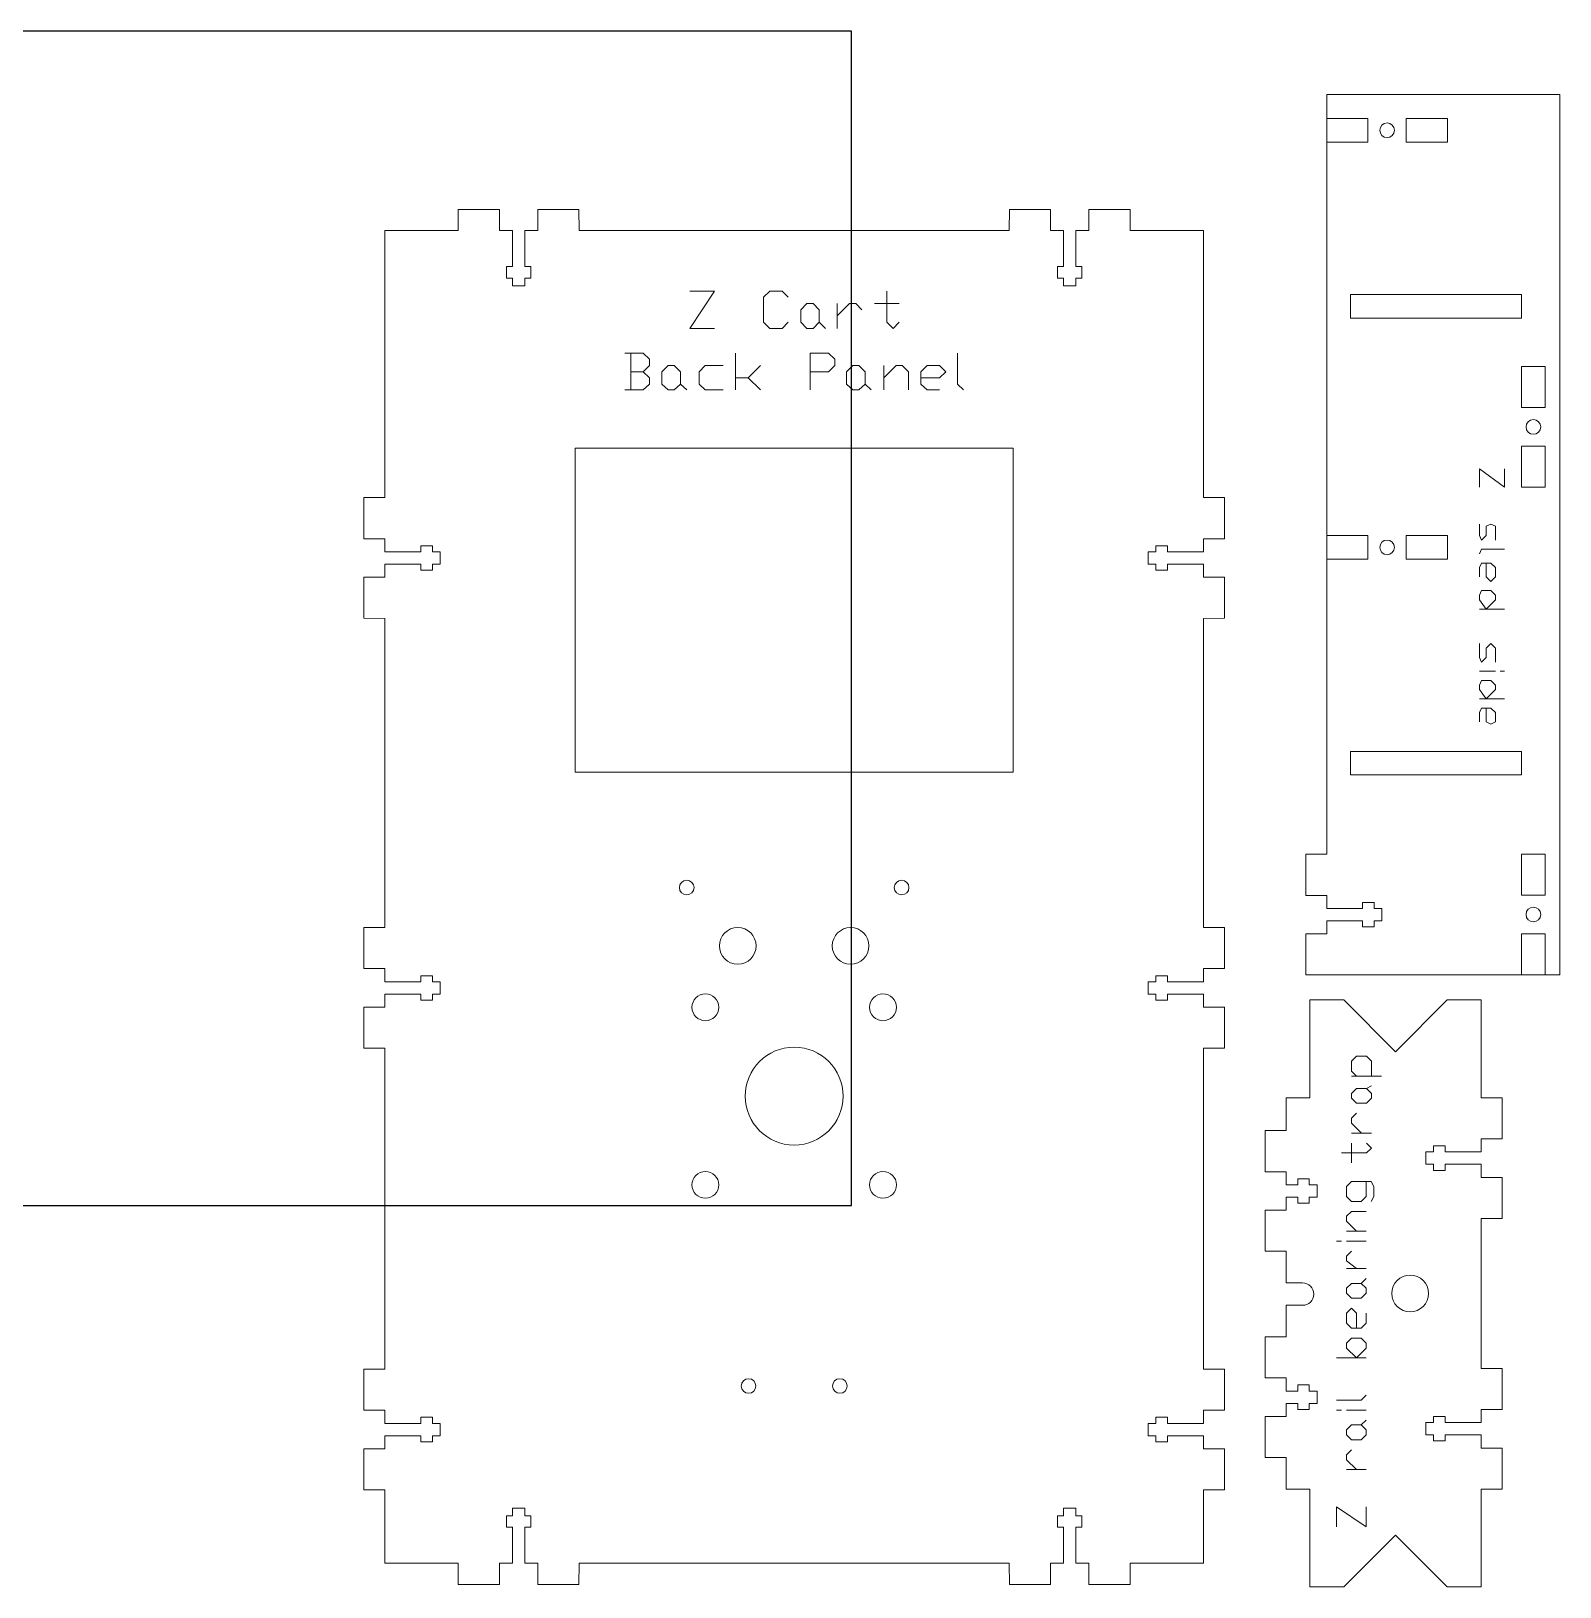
# Model space of a CAD drawing. Header units: inches. Extents: x 0 to 31.2, y 0.2 to 16.1.
# Drawn here: x 15.61 to 31.23, y 0.23 to 16.13 of the extents above; entities that cross this region are included whole.
import ezdxf

# ---------------------------------------------------------------- set-up
doc = ezdxf.new("R2010")
doc.units = ezdxf.units.IN
doc.header["$MEASUREMENT"] = 0
doc.layers.get('0').update_dxf_attribs({"linetype": 'CONTINUOUS', "true_color": 0xffffff})
doc.layers.add('CUT_SHEET_3', color=179, linetype='CONTINUOUS', true_color=0x131326)

# ---------------------------------------------------------------- blocks, each defined once
blk = doc.blocks.new('BORDER')
for p, q in [((24, 0), (0, 0)), ((0, 0), (0, -12)), ((24, -12), (24, 0)), ((0, -12), (24, -12))]:
    blk.add_line(p, q)

msp = doc.modelspace()

# ---------------------------------------------------------------- linework, layer by layer
at = {"layer": 'CUT_SHEET_3', "color": 3, "lineweight": 15, "true_color": 0x00ff00}
for p, q in [((31.23, 15.479), (28.848, 15.479)), ((28.848, 15.479), (28.848, 7.717)), ((31.23, 10.482), (31.23, 15.479)), ((19.975, 14.304), (20.395, 14.304)), ((19.975, 14.089), (19.975, 14.304)), ((20.395, 14.304), (20.395, 14.089)), ((20.789, 14.089), (20.789, 14.304)), ((20.789, 14.304), (21.208, 14.304)), ((21.208, 14.304), (21.209, 14.089)), ((25.605, 14.089), (25.606, 14.304)), ((25.606, 14.304), (26.026, 14.304)), ((26.026, 14.304), (26.026, 14.089)), ((26.419, 14.089), (26.419, 14.304)), ((26.419, 14.304), (26.839, 14.304)), ((26.839, 14.304), (26.839, 14.089)), ((19.225, 11.361), (19.225, 14.089)), ((19.225, 14.089), (19.975, 14.089)), ((20.395, 14.089), (20.529, 14.089)), ((20.529, 14.089), (20.529, 13.721)), ((20.655, 13.721), (20.655, 14.089)), ((20.655, 14.089), (20.789, 14.089)), ((21.209, 14.089), (25.605, 14.089)), ((26.026, 14.089), (26.159, 14.089)), ((26.159, 14.089), (26.159, 13.721)), ((26.285, 13.721), (26.285, 14.089)), ((26.285, 14.089), (26.419, 14.089)), ((26.839, 14.089), (27.589, 14.089)), ((27.589, 14.089), (27.589, 11.361)), ((20.529, 13.721), (20.467, 13.721)), ((20.467, 13.721), (20.467, 13.603)), ((20.717, 13.721), (20.655, 13.721)), ((20.717, 13.603), (20.717, 13.721)), ((26.159, 13.721), (26.097, 13.721)), ((26.097, 13.721), (26.097, 13.603)), ((26.347, 13.721), (26.285, 13.721)), ((26.347, 13.603), (26.347, 13.721)), ((20.467, 13.603), (20.529, 13.603)), ((20.529, 13.603), (20.529, 13.525)), ((20.529, 13.525), (20.655, 13.525)), ((20.655, 13.525), (20.655, 13.603)), ((20.655, 13.603), (20.717, 13.603)), ((26.097, 13.603), (26.159, 13.603)), ((26.159, 13.603), (26.159, 13.525)), ((26.159, 13.525), (26.285, 13.525)), ((26.285, 13.525), (26.285, 13.603)), ((26.285, 13.603), (26.347, 13.603)), ((21.169, 8.556), (21.169, 11.866)), ((21.169, 11.866), (25.645, 11.866)), ((25.645, 11.866), (25.645, 8.556)), ((19.01, 10.941), (19.01, 11.361)), ((19.01, 11.361), (19.225, 11.361)), ((27.589, 11.361), (27.804, 11.361)), ((27.804, 11.361), (27.804, 10.941)), ((19.225, 10.941), (19.01, 10.941)), ((19.225, 10.807), (19.225, 10.941)), ((19.711, 10.869), (19.593, 10.869)), ((19.593, 10.869), (19.593, 10.807)), ((19.711, 10.807), (19.711, 10.869)), ((27.221, 10.869), (27.103, 10.869)), ((27.103, 10.869), (27.103, 10.807)), ((27.221, 10.807), (27.221, 10.869)), ((27.804, 10.941), (27.589, 10.941)), ((27.589, 10.941), (27.589, 10.807)), ((19.593, 10.807), (19.225, 10.807)), ((19.225, 10.548), (19.225, 10.681)), ((19.225, 10.681), (19.593, 10.681)), ((19.593, 10.681), (19.593, 10.619)), ((19.79, 10.807), (19.711, 10.807)), ((19.711, 10.619), (19.711, 10.681)), ((19.711, 10.681), (19.79, 10.681)), ((19.79, 10.681), (19.79, 10.807)), ((27.103, 10.807), (27.024, 10.807)), ((27.024, 10.807), (27.024, 10.681)), ((27.024, 10.681), (27.103, 10.681)), ((27.103, 10.681), (27.103, 10.619)), ((27.589, 10.807), (27.221, 10.807)), ((27.221, 10.619), (27.221, 10.681)), ((27.221, 10.681), (27.589, 10.681)), ((27.589, 10.681), (27.589, 10.548)), ((19.01, 10.128), (19.01, 10.548)), ((19.01, 10.548), (19.225, 10.548)), ((19.593, 10.619), (19.711, 10.619)), ((27.103, 10.619), (27.221, 10.619)), ((27.589, 10.548), (27.804, 10.548)), ((27.804, 10.548), (27.804, 10.128)), ((31.23, 6.484), (31.23, 10.482)), ((19.225, 10.127), (19.01, 10.128)), ((19.225, 6.969), (19.225, 10.127)), ((27.804, 10.128), (27.589, 10.127)), ((27.589, 10.127), (27.589, 6.969)), ((25.645, 8.556), (21.169, 8.556)), ((28.848, 7.717), (28.633, 7.717)), ((28.633, 7.717), (28.633, 7.297)), ((28.633, 7.297), (28.848, 7.297)), ((28.848, 7.297), (28.848, 7.163)), ((28.848, 7.163), (29.215, 7.163)), ((29.215, 7.163), (29.215, 7.225)), ((29.215, 7.225), (29.334, 7.225)), ((29.334, 7.225), (29.334, 7.163)), ((29.334, 7.163), (29.412, 7.163)), ((29.412, 7.163), (29.412, 7.038)), ((29.215, 7.038), (28.848, 7.038)), ((28.848, 7.038), (28.848, 6.904)), ((29.215, 6.976), (29.215, 7.038)), ((29.412, 7.038), (29.334, 7.038)), ((29.334, 7.038), (29.334, 6.976)), ((19.01, 6.968), (19.225, 6.969)), ((19.01, 6.548), (19.01, 6.968)), ((27.589, 6.969), (27.804, 6.968)), ((27.804, 6.968), (27.804, 6.548)), ((28.848, 6.904), (28.633, 6.904)), ((28.633, 6.904), (28.633, 6.484)), ((29.334, 6.976), (29.215, 6.976)), ((19.225, 6.548), (19.01, 6.548)), ((19.225, 6.414), (19.225, 6.548)), ((27.804, 6.548), (27.589, 6.548)), ((27.589, 6.548), (27.589, 6.414)), ((19.593, 6.414), (19.225, 6.414)), ((19.711, 6.476), (19.593, 6.476)), ((19.593, 6.476), (19.593, 6.414)), ((19.711, 6.414), (19.711, 6.476)), ((19.79, 6.414), (19.711, 6.414)), ((19.79, 6.288), (19.79, 6.414)), ((27.103, 6.414), (27.024, 6.414)), ((27.024, 6.414), (27.024, 6.288)), ((27.221, 6.476), (27.103, 6.476)), ((27.103, 6.476), (27.103, 6.414)), ((27.221, 6.414), (27.221, 6.476)), ((27.589, 6.414), (27.221, 6.414)), ((28.633, 6.484), (31.23, 6.484)), ((19.225, 6.155), (19.225, 6.288)), ((19.225, 6.288), (19.593, 6.288)), ((19.593, 6.288), (19.593, 6.226)), ((19.593, 6.226), (19.711, 6.226)), ((19.711, 6.226), (19.711, 6.288)), ((19.711, 6.288), (19.79, 6.288)), ((27.024, 6.288), (27.103, 6.288)), ((27.103, 6.288), (27.103, 6.226)), ((27.103, 6.226), (27.221, 6.226)), ((27.221, 6.226), (27.221, 6.288)), ((27.221, 6.288), (27.589, 6.288)), ((27.589, 6.288), (27.589, 6.155)), ((28.676, 5.228), (28.676, 6.228)), ((28.676, 6.228), (29.021, 6.228)), ((29.021, 6.228), (29.55, 5.698)), ((29.55, 5.698), (30.08, 6.228)), ((30.08, 6.228), (30.425, 6.228)), ((30.425, 6.228), (30.425, 5.228)), ((19.01, 5.735), (19.01, 6.155)), ((19.01, 6.155), (19.225, 6.155)), ((27.589, 6.155), (27.804, 6.155)), ((27.804, 6.155), (27.804, 5.735)), ((19.225, 5.734), (19.01, 5.735)), ((19.225, 2.456), (19.225, 5.734)), ((27.804, 5.735), (27.589, 5.734)), ((27.589, 5.734), (27.589, 2.456)), ((28.434, 4.893), (28.434, 5.228)), ((28.434, 5.228), (28.676, 5.228)), ((30.425, 5.228), (30.64, 5.228)), ((30.64, 5.228), (30.64, 4.809)), ((28.219, 4.473), (28.219, 4.893)), ((28.219, 4.893), (28.434, 4.893)), ((30.64, 4.809), (30.425, 4.809)), ((30.425, 4.809), (30.425, 4.675)), ((29.939, 4.675), (29.86, 4.675)), ((29.86, 4.675), (29.86, 4.549)), ((30.057, 4.737), (29.939, 4.737)), ((29.939, 4.737), (29.939, 4.675)), ((30.057, 4.675), (30.057, 4.737)), ((30.425, 4.675), (30.057, 4.675)), ((28.434, 4.473), (28.219, 4.473)), ((28.434, 4.339), (28.434, 4.473)), ((29.86, 4.549), (29.939, 4.549)), ((29.939, 4.549), (29.939, 4.487)), ((29.939, 4.487), (30.057, 4.487)), ((30.057, 4.487), (30.057, 4.549)), ((30.057, 4.549), (30.425, 4.549)), ((30.425, 4.549), (30.425, 4.415)), ((28.552, 4.339), (28.434, 4.339)), ((28.67, 4.401), (28.552, 4.401)), ((28.552, 4.401), (28.552, 4.339)), ((28.67, 4.339), (28.67, 4.401)), ((28.749, 4.339), (28.67, 4.339)), ((28.749, 4.213), (28.749, 4.339)), ((30.425, 4.415), (30.64, 4.415)), ((30.64, 4.415), (30.64, 3.995)), ((28.434, 4.08), (28.434, 4.213)), ((28.434, 4.213), (28.552, 4.213)), ((28.552, 4.213), (28.552, 4.151)), ((28.552, 4.151), (28.67, 4.151)), ((28.67, 4.151), (28.67, 4.213)), ((28.67, 4.213), (28.749, 4.213)), ((28.219, 3.66), (28.219, 4.08)), ((28.219, 4.08), (28.434, 4.08)), ((30.64, 3.995), (30.425, 3.995)), ((30.425, 3.995), (30.425, 2.464)), ((28.434, 3.66), (28.219, 3.66)), ((28.434, 3.338), (28.434, 3.66)), ((28.601, 3.338), (28.434, 3.338)), ((28.434, 2.786), (28.434, 3.108)), ((28.434, 3.108), (28.601, 3.108)), ((28.219, 2.366), (28.219, 2.786)), ((28.219, 2.786), (28.434, 2.786)), ((19.01, 2.455), (19.225, 2.456)), ((19.01, 2.036), (19.01, 2.455)), ((27.589, 2.456), (27.804, 2.455)), ((27.804, 2.455), (27.804, 2.036)), ((30.425, 2.464), (30.64, 2.464)), ((30.64, 2.464), (30.64, 2.044)), ((28.434, 2.366), (28.219, 2.366)), ((28.434, 2.232), (28.434, 2.366)), ((28.552, 2.232), (28.434, 2.232)), ((28.67, 2.294), (28.552, 2.294)), ((28.552, 2.294), (28.552, 2.232)), ((28.67, 2.232), (28.67, 2.294)), ((28.749, 2.232), (28.67, 2.232)), ((28.749, 2.106), (28.749, 2.232)), ((28.434, 1.973), (28.434, 2.106)), ((28.434, 2.106), (28.552, 2.106)), ((28.552, 2.106), (28.552, 2.044)), ((28.67, 2.044), (28.67, 2.106)), ((28.67, 2.106), (28.749, 2.106)), ((19.225, 2.036), (19.01, 2.036)), ((19.225, 1.902), (19.225, 2.036)), ((19.711, 1.964), (19.593, 1.964)), ((19.593, 1.964), (19.593, 1.902)), ((19.711, 1.902), (19.711, 1.964)), ((27.221, 1.964), (27.103, 1.964)), ((27.103, 1.964), (27.103, 1.902)), ((27.221, 1.902), (27.221, 1.964)), ((27.804, 2.036), (27.589, 2.036)), ((27.589, 2.036), (27.589, 1.902)), ((28.219, 1.553), (28.219, 1.973)), ((28.219, 1.973), (28.434, 1.973)), ((28.552, 2.044), (28.67, 2.044)), ((29.939, 1.91), (29.86, 1.91)), ((29.86, 1.91), (29.86, 1.784)), ((30.057, 1.972), (29.939, 1.972)), ((29.939, 1.972), (29.939, 1.91)), ((30.057, 1.91), (30.057, 1.972)), ((30.425, 1.91), (30.057, 1.91)), ((30.64, 2.044), (30.425, 2.044)), ((30.425, 2.044), (30.425, 1.91)), ((19.593, 1.902), (19.225, 1.902)), ((19.225, 1.642), (19.225, 1.776)), ((19.225, 1.776), (19.593, 1.776)), ((19.593, 1.776), (19.593, 1.714)), ((19.79, 1.902), (19.711, 1.902)), ((19.711, 1.714), (19.711, 1.776)), ((19.711, 1.776), (19.79, 1.776)), ((19.79, 1.776), (19.79, 1.902)), ((27.103, 1.902), (27.024, 1.902)), ((27.024, 1.902), (27.024, 1.776)), ((27.024, 1.776), (27.103, 1.776)), ((27.103, 1.776), (27.103, 1.714)), ((27.589, 1.902), (27.221, 1.902)), ((27.221, 1.714), (27.221, 1.776)), ((27.221, 1.776), (27.589, 1.776)), ((27.589, 1.776), (27.589, 1.642)), ((29.86, 1.784), (29.939, 1.784)), ((29.939, 1.784), (29.939, 1.722)), ((30.057, 1.722), (30.057, 1.784)), ((30.057, 1.784), (30.425, 1.784)), ((30.425, 1.784), (30.425, 1.65)), ((19.01, 1.222), (19.01, 1.642)), ((19.01, 1.642), (19.225, 1.642)), ((19.593, 1.714), (19.711, 1.714)), ((27.103, 1.714), (27.221, 1.714)), ((27.589, 1.642), (27.804, 1.642)), ((27.804, 1.642), (27.804, 1.222)), ((29.939, 1.722), (30.057, 1.722)), ((30.425, 1.65), (30.64, 1.65)), ((30.64, 1.65), (30.64, 1.231)), ((28.434, 1.553), (28.219, 1.553)), ((28.434, 1.231), (28.434, 1.553)), ((19.225, 1.222), (19.01, 1.222)), ((19.225, 0.472), (19.225, 1.222)), ((27.804, 1.222), (27.589, 1.222)), ((27.589, 1.222), (27.589, 0.472)), ((28.676, 1.231), (28.434, 1.231)), ((28.676, 0.231), (28.676, 1.231)), ((30.64, 1.231), (30.425, 1.231)), ((30.425, 1.231), (30.425, 0.231)), ((20.529, 0.958), (20.467, 0.958)), ((20.467, 0.958), (20.467, 0.84)), ((20.655, 1.037), (20.529, 1.037)), ((20.529, 1.037), (20.529, 0.958)), ((20.655, 0.958), (20.655, 1.037)), ((20.717, 0.958), (20.655, 0.958)), ((20.717, 0.84), (20.717, 0.958)), ((26.159, 0.958), (26.097, 0.958)), ((26.097, 0.958), (26.097, 0.84)), ((26.285, 1.037), (26.159, 1.037)), ((26.159, 1.037), (26.159, 0.958)), ((26.285, 0.958), (26.285, 1.037)), ((26.347, 0.958), (26.285, 0.958)), ((26.347, 0.84), (26.347, 0.958)), ((20.467, 0.84), (20.529, 0.84)), ((20.529, 0.84), (20.529, 0.472)), ((20.655, 0.472), (20.655, 0.84)), ((20.655, 0.84), (20.717, 0.84)), ((26.097, 0.84), (26.159, 0.84)), ((26.159, 0.84), (26.159, 0.472)), ((26.285, 0.472), (26.285, 0.84)), ((26.285, 0.84), (26.347, 0.84)), ((29.55, 0.761), (29.021, 0.231)), ((30.08, 0.231), (29.55, 0.761)), ((19.975, 0.472), (19.225, 0.472)), ((19.975, 0.257), (19.975, 0.472)), ((20.529, 0.472), (20.395, 0.472)), ((20.395, 0.472), (20.395, 0.257)), ((20.789, 0.472), (20.655, 0.472)), ((20.789, 0.257), (20.789, 0.472)), ((21.209, 0.472), (21.208, 0.257)), ((25.605, 0.472), (21.209, 0.472)), ((25.606, 0.257), (25.605, 0.472)), ((26.159, 0.472), (26.026, 0.472)), ((26.026, 0.472), (26.026, 0.257)), ((26.419, 0.472), (26.285, 0.472)), ((26.419, 0.257), (26.419, 0.472)), ((26.84, 0.472), (26.839, 0.257)), ((27.589, 0.472), (26.84, 0.472)), ((20.395, 0.257), (19.975, 0.257)), ((21.208, 0.257), (20.789, 0.257)), ((26.026, 0.257), (25.606, 0.257)), ((26.839, 0.257), (26.419, 0.257)), ((29.021, 0.231), (28.676, 0.231)), ((30.425, 0.231), (30.08, 0.231))]:
    msp.add_line(p, q, dxfattribs=at)
at = {"layer": 'CUT_SHEET_3', "color": 1, "lineweight": 15, "true_color": 0xff0000}
for p, q in [((29.268, 15.234), (28.848, 15.234)), ((28.848, 15.234), (28.848, 14.994)), ((29.268, 14.994), (29.268, 15.234)), ((29.465, 15.189), (29.465, 15.189)), ((30.081, 15.234), (29.661, 15.234)), ((29.661, 15.234), (29.661, 14.994)), ((30.081, 14.994), (30.081, 15.234)), ((28.848, 14.994), (29.268, 14.994)), ((29.661, 14.994), (30.081, 14.994)), ((29.09, 13.435), (30.839, 13.435)), ((29.09, 13.195), (29.09, 13.435)), ((30.839, 13.435), (30.839, 13.195)), ((30.839, 13.195), (29.09, 13.195)), ((31.079, 12.7), (30.839, 12.7)), ((30.839, 12.7), (30.839, 12.28)), ((31.079, 12.28), (31.079, 12.7)), ((30.839, 12.28), (31.079, 12.28)), ((31.079, 11.886), (30.839, 11.886)), ((30.839, 11.886), (30.839, 11.467)), ((31.079, 11.467), (31.079, 11.886)), ((30.839, 11.467), (31.079, 11.467)), ((29.268, 10.972), (28.848, 10.972)), ((28.848, 10.972), (28.848, 10.732)), ((29.268, 10.732), (29.268, 10.972)), ((30.081, 10.972), (29.661, 10.972)), ((29.661, 10.972), (29.661, 10.732)), ((30.081, 10.732), (30.081, 10.972)), ((29.465, 10.927), (29.465, 10.927)), ((28.848, 10.732), (29.268, 10.732)), ((29.661, 10.732), (30.081, 10.732)), ((30.839, 8.768), (29.09, 8.768)), ((29.09, 8.768), (29.09, 8.528)), ((30.839, 8.528), (30.839, 8.768)), ((29.09, 8.528), (30.839, 8.528)), ((31.079, 7.718), (30.839, 7.718)), ((30.839, 7.718), (30.839, 7.298)), ((31.079, 7.298), (31.079, 7.718)), ((22.309, 7.451), (22.309, 7.451)), ((24.505, 7.451), (24.505, 7.451)), ((30.839, 7.298), (31.079, 7.298)), ((31.079, 6.904), (30.839, 6.904)), ((30.839, 6.904), (30.839, 6.485)), ((31.079, 6.485), (31.079, 6.904)), ((23.984, 6.593), (23.984, 6.593)), ((30.839, 6.485), (31.079, 6.485)), ((22.638, 6.153), (22.638, 6.153)), ((24.452, 6.153), (24.452, 6.153)), ((22.638, 4.339), (22.638, 4.339)), ((24.452, 4.339), (24.452, 4.339)), ((22.941, 2.358), (22.941, 2.358)), ((23.799, 2.283), (23.799, 2.283)), ((23.874, 2.358), (23.874, 2.358))]:
    msp.add_line(p, q, dxfattribs=at)
at = {"layer": 'CUT_SHEET_3', "color": 7, "lineweight": 15, "true_color": 0xffffff}
for p, q in [((22.341, 13.47), (22.594, 13.47)), ((22.594, 13.47), (22.341, 13.09)), ((23.094, 13.407), (23.157, 13.47)), ((23.094, 13.153), (23.094, 13.407)), ((23.157, 13.47), (23.284, 13.47)), ((23.284, 13.47), (23.347, 13.407)), ((24.353, 13.47), (24.353, 13.153)), ((23.474, 13.28), (23.537, 13.343)), ((23.474, 13.153), (23.474, 13.28)), ((23.537, 13.343), (23.6, 13.343)), ((23.6, 13.343), (23.663, 13.28)), ((23.663, 13.28), (23.663, 13.153)), ((23.847, 13.09), (23.847, 13.343)), ((23.847, 13.217), (23.974, 13.343)), ((23.974, 13.343), (24.037, 13.343)), ((24.037, 13.343), (24.1, 13.28)), ((24.227, 13.343), (24.48, 13.343)), ((22.341, 13.09), (22.594, 13.09)), ((23.157, 13.09), (23.094, 13.153)), ((23.284, 13.09), (23.157, 13.09)), ((23.347, 13.153), (23.284, 13.09)), ((23.537, 13.09), (23.474, 13.153)), ((23.6, 13.09), (23.537, 13.09)), ((23.663, 13.153), (23.6, 13.09)), ((23.663, 13.153), (23.727, 13.09)), ((24.353, 13.153), (24.417, 13.09)), ((24.417, 13.09), (24.48, 13.153)), ((21.866, 12.837), (21.676, 12.837)), ((21.739, 12.837), (21.739, 12.463)), ((21.929, 12.774), (21.866, 12.837)), ((21.929, 12.71), (21.929, 12.774)), ((22.809, 12.463), (22.809, 12.837)), ((23.569, 12.463), (23.569, 12.837)), ((23.569, 12.837), (23.758, 12.837)), ((23.758, 12.837), (23.822, 12.774)), ((23.822, 12.774), (23.822, 12.71)), ((25.075, 12.837), (25.075, 12.52)), ((21.866, 12.647), (21.739, 12.647)), ((21.866, 12.647), (21.929, 12.71)), ((21.929, 12.584), (21.866, 12.647)), ((21.929, 12.52), (21.929, 12.584)), ((22.056, 12.647), (22.119, 12.71)), ((22.056, 12.52), (22.056, 12.647)), ((22.119, 12.71), (22.182, 12.71)), ((22.182, 12.71), (22.246, 12.647)), ((22.246, 12.647), (22.246, 12.52)), ((22.499, 12.71), (22.436, 12.647)), ((22.436, 12.647), (22.436, 12.52)), ((22.682, 12.71), (22.499, 12.71)), ((22.809, 12.584), (22.936, 12.584)), ((22.936, 12.584), (23.062, 12.71)), ((22.936, 12.584), (23.062, 12.463)), ((23.758, 12.647), (23.569, 12.647)), ((23.822, 12.71), (23.758, 12.647)), ((23.942, 12.647), (24.005, 12.71)), ((23.942, 12.52), (23.942, 12.647)), ((24.005, 12.71), (24.069, 12.71)), ((24.069, 12.71), (24.132, 12.647)), ((24.132, 12.647), (24.132, 12.52)), ((24.322, 12.463), (24.322, 12.71)), ((24.322, 12.584), (24.448, 12.71)), ((24.448, 12.71), (24.512, 12.71)), ((24.512, 12.71), (24.575, 12.647)), ((24.575, 12.647), (24.575, 12.463)), ((24.765, 12.71), (24.702, 12.647)), ((24.702, 12.647), (24.702, 12.52)), ((24.702, 12.584), (24.891, 12.584)), ((24.891, 12.71), (24.765, 12.71)), ((24.955, 12.647), (24.891, 12.71)), ((24.891, 12.584), (24.955, 12.647)), ((21.676, 12.463), (21.866, 12.463)), ((21.866, 12.463), (21.929, 12.52)), ((22.119, 12.463), (22.056, 12.52)), ((22.182, 12.463), (22.119, 12.463)), ((22.246, 12.52), (22.182, 12.463)), ((22.246, 12.52), (22.309, 12.463)), ((22.436, 12.52), (22.499, 12.463)), ((22.499, 12.463), (22.682, 12.463)), ((24.005, 12.463), (23.942, 12.52)), ((24.069, 12.463), (24.005, 12.463)), ((24.132, 12.52), (24.069, 12.463)), ((24.132, 12.52), (24.195, 12.463)), ((24.702, 12.52), (24.765, 12.463)), ((24.765, 12.463), (24.891, 12.463)), ((25.075, 12.52), (25.138, 12.463)), ((30.665, 11.467), (30.407, 11.655)), ((30.407, 11.655), (30.407, 11.467)), ((30.665, 11.655), (30.665, 11.467)), ((30.407, 11.091), (30.407, 10.974)), ((30.407, 10.974), (30.43, 10.927)), ((30.43, 10.927), (30.477, 10.974)), ((30.477, 11.068), (30.524, 11.091)), ((30.477, 10.974), (30.477, 11.068)), ((30.524, 11.091), (30.572, 11.068)), ((30.572, 11.068), (30.572, 10.927)), ((30.43, 10.833), (30.407, 10.786)), ((30.665, 10.833), (30.43, 10.833)), ((30.43, 10.692), (30.407, 10.645)), ((30.525, 10.692), (30.43, 10.692)), ((30.477, 10.692), (30.477, 10.551)), ((30.572, 10.645), (30.525, 10.692)), ((30.407, 10.645), (30.407, 10.551)), ((30.477, 10.551), (30.525, 10.504)), ((30.525, 10.504), (30.572, 10.551)), ((30.572, 10.551), (30.572, 10.645)), ((30.407, 10.363), (30.43, 10.41)), ((30.407, 10.316), (30.407, 10.363)), ((30.43, 10.41), (30.525, 10.41)), ((30.525, 10.41), (30.572, 10.363)), ((30.572, 10.363), (30.572, 10.316)), ((30.477, 10.221), (30.407, 10.316)), ((30.665, 10.221), (30.407, 10.221)), ((30.572, 10.316), (30.477, 10.221)), ((30.407, 9.869), (30.407, 9.728)), ((30.477, 9.822), (30.524, 9.869)), ((30.524, 9.869), (30.572, 9.822)), ((30.407, 9.728), (30.43, 9.681)), ((30.43, 9.681), (30.477, 9.728)), ((30.477, 9.728), (30.477, 9.822)), ((30.572, 9.822), (30.572, 9.681)), ((30.407, 9.587), (30.572, 9.587)), ((30.619, 9.587), (30.665, 9.587)), ((30.407, 9.446), (30.43, 9.493)), ((30.407, 9.399), (30.407, 9.446)), ((30.477, 9.305), (30.407, 9.399)), ((30.43, 9.493), (30.525, 9.493)), ((30.572, 9.399), (30.477, 9.305)), ((30.525, 9.493), (30.572, 9.446)), ((30.572, 9.446), (30.572, 9.399)), ((30.665, 9.305), (30.407, 9.305)), ((30.43, 9.211), (30.407, 9.164)), ((30.407, 9.164), (30.407, 9.07)), ((30.525, 9.211), (30.43, 9.211)), ((30.477, 9.211), (30.477, 9.07)), ((30.477, 9.07), (30.525, 9.046)), ((30.572, 9.164), (30.525, 9.211)), ((30.525, 9.046), (30.572, 9.07)), ((30.572, 9.07), (30.572, 9.164)), ((29.101, 5.604), (29.152, 5.654)), ((29.101, 5.502), (29.101, 5.604)), ((29.152, 5.654), (29.253, 5.654)), ((29.253, 5.654), (29.304, 5.604)), ((29.304, 5.604), (29.304, 5.451)), ((29.152, 5.451), (29.101, 5.502)), ((29.406, 5.451), (29.101, 5.451)), ((29.101, 5.274), (29.152, 5.324)), ((29.101, 5.223), (29.101, 5.274)), ((29.152, 5.324), (29.253, 5.324)), ((29.253, 5.324), (29.304, 5.35)), ((29.253, 5.324), (29.304, 5.274)), ((29.304, 5.274), (29.304, 5.223)), ((29.152, 5.172), (29.101, 5.223)), ((29.253, 5.172), (29.152, 5.172)), ((29.304, 5.223), (29.253, 5.172)), ((29.101, 5.02), (29.152, 5.071)), ((29.101, 4.969), (29.101, 5.02)), ((29.203, 4.868), (29.101, 4.969)), ((29.304, 4.868), (29.101, 4.868)), ((29, 4.665), (29.253, 4.665)), ((29.101, 4.563), (29.101, 4.766)), ((29.304, 4.715), (29.253, 4.766)), ((29.253, 4.665), (29.304, 4.715)), ((29.1, 4.373), (29.049, 4.322)), ((29.049, 4.322), (29.049, 4.221)), ((29.303, 4.373), (29.1, 4.373)), ((29.252, 4.221), (29.252, 4.373)), ((29.328, 4.322), (29.303, 4.373)), ((29.328, 4.221), (29.328, 4.322)), ((29.049, 4.221), (29.1, 4.17)), ((29.1, 4.17), (29.201, 4.17)), ((29.201, 4.17), (29.252, 4.221)), ((29.303, 4.17), (29.328, 4.221)), ((29.049, 4.018), (29.1, 4.068)), ((29.049, 3.967), (29.049, 4.018)), ((29.1, 4.068), (29.252, 4.068)), ((29.151, 3.865), (29.049, 3.967)), ((29.252, 3.865), (29.049, 3.865)), ((28.998, 3.764), (28.948, 3.764)), ((29.252, 3.764), (29.049, 3.764)), ((29.049, 3.612), (29.1, 3.662)), ((29.049, 3.561), (29.049, 3.612)), ((29.151, 3.485), (29.049, 3.561)), ((29.252, 3.485), (29.049, 3.485)), ((29.201, 3.332), (29.252, 3.383)), ((29.049, 3.282), (29.1, 3.332)), ((29.049, 3.231), (29.049, 3.282)), ((29.1, 3.18), (29.049, 3.231)), ((29.1, 3.332), (29.201, 3.332)), ((29.201, 3.18), (29.1, 3.18)), ((29.201, 3.332), (29.252, 3.282)), ((29.252, 3.231), (29.201, 3.18)), ((29.252, 3.282), (29.252, 3.231)), ((29.1, 3.079), (29.049, 3.028)), ((29.049, 3.028), (29.049, 2.926)), ((29.151, 3.028), (29.1, 3.079)), ((29.151, 2.875), (29.151, 3.028)), ((29.252, 2.926), (29.252, 3.028)), ((29.049, 2.926), (29.1, 2.875)), ((29.1, 2.875), (29.201, 2.875)), ((29.201, 2.875), (29.252, 2.926)), ((29.049, 2.723), (29.1, 2.774)), ((29.049, 2.672), (29.049, 2.723)), ((29.1, 2.774), (29.201, 2.774)), ((29.201, 2.774), (29.252, 2.723)), ((29.252, 2.723), (29.252, 2.672)), ((29.252, 2.571), (28.948, 2.571)), ((29.151, 2.571), (29.049, 2.672)), ((29.252, 2.672), (29.151, 2.571)), ((28.948, 2.139), (29.201, 2.139)), ((29.201, 2.139), (29.252, 2.19)), ((28.998, 2.038), (28.948, 2.038)), ((29.252, 2.038), (29.049, 2.038)), ((29.201, 1.886), (29.252, 1.936)), ((29.049, 1.835), (29.1, 1.886)), ((29.049, 1.784), (29.049, 1.835)), ((29.1, 1.733), (29.049, 1.784)), ((29.1, 1.886), (29.201, 1.886)), ((29.201, 1.886), (29.252, 1.835)), ((29.252, 1.784), (29.201, 1.733)), ((29.252, 1.835), (29.252, 1.784)), ((29.049, 1.581), (29.1, 1.632)), ((29.201, 1.733), (29.1, 1.733)), ((29.049, 1.53), (29.049, 1.581)), ((29.151, 1.429), (29.049, 1.53)), ((29.252, 1.429), (29.049, 1.429)), ((28.948, 0.845), (28.948, 1.048)), ((28.948, 1.048), (29.252, 0.845)), ((29.252, 0.845), (29.252, 1.048))]:
    msp.add_line(p, q, dxfattribs=at)
at = {"layer": 'CUT_SHEET_3', "color": 1, "lineweight": 15, "true_color": 0xff0000}
for points, degree in [([(29.465, 15.189), (29.423, 15.189), (29.39, 15.155), (29.39, 15.114)], 3), ([(29.39, 15.114), (29.39, 15.072), (29.423, 15.039), (29.465, 15.039)], 3), ([(29.54, 15.114), (29.54, 15.155), (29.506, 15.189), (29.465, 15.189)], 3), ([(29.465, 15.039), (29.506, 15.039), (29.54, 15.072), (29.54, 15.114)], 3), ([(30.959, 12.158), (30.918, 12.158), (30.884, 12.125), (30.884, 12.083)], 3), ([(30.884, 12.083), (30.884, 12.042), (30.918, 12.008), (30.959, 12.008)], 3), ([(31.034, 12.083), (31.034, 12.125), (31.001, 12.158), (30.959, 12.158)], 3), ([(30.959, 12.008), (31.001, 12.008), (31.034, 12.042), (31.034, 12.083)], 3), ([(29.465, 10.927), (29.423, 10.927), (29.39, 10.893), (29.39, 10.852)], 3), ([(29.39, 10.852), (29.39, 10.81), (29.423, 10.777), (29.465, 10.777)], 3), ([(29.54, 10.852), (29.54, 10.893), (29.506, 10.927), (29.465, 10.927)], 3), ([(29.465, 10.777), (29.506, 10.777), (29.54, 10.81), (29.54, 10.852)], 3), ([(22.309, 7.451), (22.268, 7.451), (22.234, 7.418), (22.234, 7.376)], 3), ([(22.234, 7.376), (22.234, 7.335), (22.268, 7.302), (22.309, 7.302)], 3), ([(22.384, 7.376), (22.384, 7.418), (22.35, 7.451), (22.309, 7.451)], 3), ([(22.309, 7.302), (22.35, 7.302), (22.384, 7.335), (22.384, 7.376)], 3), ([(24.505, 7.451), (24.464, 7.451), (24.431, 7.418), (24.43, 7.376)], 3), ([(24.43, 7.376), (24.431, 7.335), (24.464, 7.302), (24.505, 7.302)], 3), ([(24.58, 7.376), (24.58, 7.418), (24.547, 7.451), (24.505, 7.451)], 3), ([(24.505, 7.302), (24.547, 7.302), (24.58, 7.335), (24.58, 7.376)], 3), ([(30.959, 7.176), (30.918, 7.176), (30.884, 7.143), (30.884, 7.101)], 3), ([(31.034, 7.101), (31.034, 7.143), (31.001, 7.176), (30.959, 7.176)], 3), ([(30.884, 7.101), (30.884, 7.06), (30.918, 7.026), (30.959, 7.026)], 3), ([(30.959, 7.026), (31.001, 7.026), (31.034, 7.06), (31.034, 7.101)], 3), ([(22.831, 6.968), (22.727, 6.968), (22.643, 6.884), (22.643, 6.78)], 3), ([(23.018, 6.78), (23.018, 6.884), (22.934, 6.968), (22.831, 6.968)], 3), ([(23.984, 6.968), (23.88, 6.968), (23.796, 6.884), (23.796, 6.78)], 3), ([(24.171, 6.78), (24.171, 6.884), (24.087, 6.968), (23.984, 6.968)], 3), ([(22.643, 6.78), (22.643, 6.677), (22.727, 6.593), (22.831, 6.593)], 3), ([(22.831, 6.593), (22.934, 6.593), (23.018, 6.677), (23.018, 6.78)], 3), ([(23.796, 6.78), (23.796, 6.677), (23.88, 6.593), (23.984, 6.593)], 3), ([(23.984, 6.593), (24.087, 6.593), (24.171, 6.677), (24.171, 6.78)], 3), ([(22.5, 6.29), (22.424, 6.29), (22.363, 6.229), (22.363, 6.153)], 3), ([(22.638, 6.153), (22.638, 6.229), (22.576, 6.29), (22.5, 6.29)], 3), ([(24.314, 6.29), (24.238, 6.29), (24.177, 6.229), (24.177, 6.153)], 3), ([(24.452, 6.153), (24.451, 6.229), (24.39, 6.29), (24.314, 6.29)], 3), ([(22.363, 6.153), (22.363, 6.077), (22.424, 6.016), (22.5, 6.016)], 3), ([(22.5, 6.016), (22.576, 6.016), (22.638, 6.077), (22.638, 6.153)], 3), ([(24.177, 6.153), (24.177, 6.077), (24.238, 6.016), (24.314, 6.016)], 3), ([(24.314, 6.016), (24.39, 6.016), (24.451, 6.077), (24.452, 6.153)], 3), ([(22.5, 6.016), (22.5, 6.016), (22.5, 6.016), (22.5, 6.016)], 3), ([(23.407, 5.746), (23.131, 5.746), (22.907, 5.522), (22.907, 5.246)], 3), ([(23.907, 5.246), (23.907, 5.522), (23.683, 5.746), (23.407, 5.746)], 3), ([(23.407, 5.746), (23.407, 5.746), (23.407, 5.746), (23.407, 5.746)], 3), ([(22.907, 5.246), (22.907, 4.97), (23.131, 4.746), (23.407, 4.746)], 3), ([(22.907, 5.246), (22.907, 5.246), (22.907, 5.246), (22.907, 5.246)], 3), ([(23.407, 4.746), (23.683, 4.746), (23.907, 4.97), (23.907, 5.246)], 3), ([(22.5, 4.476), (22.424, 4.476), (22.363, 4.415), (22.363, 4.339)], 3), ([(22.638, 4.339), (22.638, 4.415), (22.576, 4.476), (22.5, 4.476)], 3), ([(24.314, 4.476), (24.238, 4.476), (24.177, 4.415), (24.177, 4.339)], 3), ([(24.452, 4.339), (24.451, 4.415), (24.39, 4.476), (24.314, 4.476)], 3), ([(22.363, 4.339), (22.363, 4.263), (22.424, 4.202), (22.5, 4.202)], 3), ([(22.5, 4.202), (22.576, 4.202), (22.638, 4.263), (22.638, 4.339)], 3), ([(24.177, 4.339), (24.177, 4.263), (24.238, 4.202), (24.314, 4.202)], 3), ([(24.314, 4.202), (24.39, 4.202), (24.451, 4.263), (24.452, 4.339)], 3), ([(22.5, 4.202), (22.5, 4.202), (22.5, 4.202), (22.5, 4.202)], 3), ([(29.7, 3.417), (29.597, 3.417), (29.513, 3.333), (29.513, 3.23)], 3), ([(29.888, 3.23), (29.888, 3.333), (29.804, 3.417), (29.7, 3.417)], 3), ([(29.513, 3.23), (29.513, 3.126), (29.597, 3.042), (29.7, 3.042)], 3), ([(29.513, 3.23), (29.513, 3.23), (29.513, 3.23)], 2), ([(29.7, 3.042), (29.804, 3.042), (29.888, 3.126), (29.888, 3.23)], 3), ([(29.7, 3.042), (29.7, 3.042), (29.7, 3.042)], 2), ([(22.941, 2.358), (22.899, 2.358), (22.866, 2.325), (22.866, 2.283)], 3), ([(22.866, 2.283), (22.866, 2.283), (22.866, 2.283)], 2), ([(22.866, 2.283), (22.866, 2.242), (22.899, 2.209), (22.941, 2.209)], 3), ([(23.015, 2.283), (23.015, 2.325), (22.982, 2.358), (22.941, 2.358)], 3), ([(22.941, 2.209), (22.982, 2.209), (23.015, 2.242), (23.015, 2.283)], 3), ([(23.874, 2.358), (23.832, 2.358), (23.799, 2.325), (23.799, 2.283)], 3), ([(23.799, 2.283), (23.799, 2.242), (23.833, 2.209), (23.874, 2.209)], 3), ([(23.949, 2.283), (23.949, 2.325), (23.915, 2.358), (23.874, 2.358)], 3), ([(23.874, 2.209), (23.915, 2.209), (23.949, 2.242), (23.949, 2.283)], 3)]:
    msp.add_open_spline(points, degree=degree, dxfattribs=at)
at = {"layer": 'CUT_SHEET_3', "color": 3, "lineweight": 15, "true_color": 0x00ff00}
for points in [[(28.716, 3.223), (28.716, 3.286), (28.664, 3.338), (28.601, 3.338)], [(28.601, 3.108), (28.664, 3.108), (28.716, 3.159), (28.716, 3.223)]]:
    msp.add_open_spline(points, degree=3, dxfattribs=at)

# ---------------------------------------------------------------- block references
msp.add_blockref('BORDER', (-0.007, 16.127))

doc.saveas('drawing.dxf')
